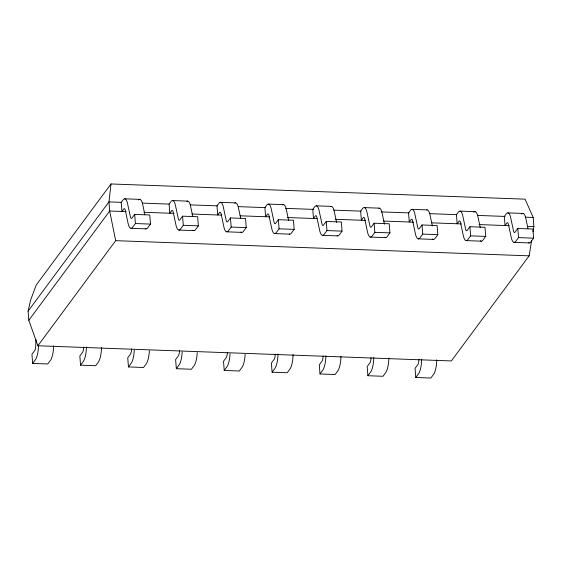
<?xml version="1.0" encoding="UTF-8"?>
<svg xmlns="http://www.w3.org/2000/svg" width="562" height="562" viewBox="0 0 562 562"><rect width="100%" height="100%" fill="white"/><g stroke="black" fill="none" stroke-linecap="round" stroke-linejoin="round"><path stroke-width="0.84" d="M35.905 339.434L35.75 346.108A5.177 1.454 -87.9 0 1 34.823 350.358L31.943 354.292L32.659 363.417L47.749 363.972L50.482 360.27A15.019 4.229 -87.9 0 0 53.636 345.756M83.668 347.105L83.64 347.864A5.177 1.454 -87.9 0 1 82.712 352.114L79.832 356.048L80.556 365.174L95.638 365.729L98.378 362.026A15.019 4.229 -87.9 0 0 101.525 347.513M131.557 348.869L131.529 349.62A5.177 1.454 -87.9 0 1 130.609 353.877L127.729 357.811L128.445 366.93L143.528 367.485L146.268 363.79A15.019 4.229 -87.9 0 0 149.359 350.807M179.447 350.625L179.418 351.383A5.177 1.454 -87.9 0 1 178.498 355.634L175.618 359.568L176.335 368.693L191.417 369.248L194.157 365.546A15.019 4.229 -87.9 0 0 197.248 352.571M227.336 352.381L227.308 353.14A5.177 1.454 -87.9 0 1 226.388 357.39L223.507 361.324L224.224 370.449L239.307 371.004L242.046 367.302A15.019 4.229 -87.9 0 0 245.137 354.327M275.232 354.137L275.204 354.896A5.177 1.454 -87.9 0 1 274.277 359.146L271.397 363.08L272.113 372.206L287.203 372.761L289.936 369.058A15.019 4.229 -87.9 0 0 293.09 354.545M323.122 355.901L323.094 356.652A5.177 1.454 -87.9 0 1 322.167 360.909L319.286 364.843L320.01 373.969L335.093 374.517L337.832 370.822A15.019 4.229 -87.9 0 0 340.979 356.308M371.011 357.657L370.983 358.416A5.177 1.454 -87.9 0 1 370.063 362.666L367.183 366.6L367.899 375.725L382.982 376.28L385.722 372.578A15.019 4.229 -87.9 0 0 388.869 358.064M418.901 359.413L418.873 360.172A5.177 1.454 -87.9 0 1 417.952 364.422L415.072 368.356L415.789 377.481L430.871 378.036L433.611 374.334A15.019 4.229 -87.9 0 0 436.758 359.821M111.002 183.964L108.951 201.891L109.674 211.017L115.667 240.662L37.886 345.763L28.817 320.27L28.1 311.144L30.58 300.213L36.2 285.046L111.002 183.964L525.063 199.166L533.183 217.459L533.9 226.584L533.057 231.748M37.886 345.763L451.363 360.944L529.144 255.843L531.659 240.353M28.1 311.144L108.951 201.891L121.209 202.341L123.45 199.377A15.069 4.243 -87.9 0 1 127.391 202.861L130.447 217.101A5.177 1.454 -87.9 0 0 131.796 218.281L134.683 214.417L149.766 214.972L150.483 224.097L147.75 227.8A15.019 4.229 -87.9 0 1 145.172 228.453M28.817 320.27L109.674 211.017L126.12 211.621M134.683 214.417L135.4 223.543L132.66 227.245A15.019 4.229 -87.9 0 1 128.052 223.212L125.347 210.434A5.227 1.468 -87.9 0 0 123.738 209.015L121.926 211.467L121.209 202.341M32.659 363.417L35.399 359.715A15.019 4.229 -87.9 0 0 38.553 345.201M182.573 216.173L183.289 225.299L180.557 229.001A15.019 4.229 -87.9 0 1 175.941 224.976L173.237 212.19A5.227 1.468 -87.9 0 0 171.628 210.771L169.815 213.223L169.099 204.097L171.34 201.133A15.069 4.243 -87.9 0 1 175.281 204.617L178.337 218.857A5.177 1.454 -87.9 0 0 179.685 220.037L182.573 216.173L197.655 216.728L198.372 225.854L195.639 229.556A15.019 4.229 -87.9 0 1 193.061 230.216M80.556 365.174L83.288 361.471A15.019 4.229 -87.9 0 0 86.443 346.958M230.462 217.937L227.575 221.793A5.177 1.454 -87.9 0 1 226.226 220.613L223.17 206.373A15.069 4.243 -87.9 0 0 219.236 202.889L216.988 205.854L217.705 214.979L219.524 212.527A5.227 1.468 -87.9 0 1 221.126 213.946L223.838 226.732A15.019 4.229 -87.9 0 0 228.446 230.757L231.186 227.062L230.462 217.937L245.545 218.485L246.268 227.61L243.529 231.312A15.019 4.229 -87.9 0 1 240.95 231.973M128.445 366.93L131.185 363.235A15.019 4.229 -87.9 0 0 134.276 350.252M278.352 219.693L275.471 223.55A5.177 1.454 -87.9 0 1 274.115 222.369L271.067 208.13A15.069 4.243 -87.9 0 0 267.126 204.652L264.878 207.61L265.601 216.735L267.414 214.284A5.227 1.468 -87.9 0 1 269.022 215.71L271.727 228.488A15.019 4.229 -87.9 0 0 276.335 232.52L279.075 228.818L278.352 219.693L293.441 220.248L294.158 229.373L291.418 233.068A15.019 4.229 -87.9 0 1 289.261 234.01M176.335 368.693L179.074 364.991A15.019 4.229 -87.9 0 0 182.165 352.016M326.248 221.449L323.361 225.313A5.177 1.454 -87.9 0 1 322.012 224.133L318.956 209.893A15.069 4.243 -87.9 0 0 315.015 206.409L312.774 209.373L313.491 218.499L315.303 216.047A5.227 1.468 -87.9 0 1 316.912 217.466L319.616 230.244A15.019 4.229 -87.9 0 0 324.225 234.277L326.965 230.575L326.248 221.449L341.331 222.004L342.047 231.13L339.308 234.832A15.019 4.229 -87.9 0 1 337.151 235.766M224.224 370.449L226.964 366.747A15.019 4.229 -87.9 0 0 230.055 353.772M374.137 223.205L371.25 227.069A5.177 1.454 -87.9 0 1 369.901 225.889L366.846 211.649A15.069 4.243 -87.9 0 0 362.904 208.165L360.663 211.129L361.38 220.255L363.192 217.803A5.227 1.468 -87.9 0 1 364.801 219.222L367.506 232.008A15.019 4.229 -87.9 0 0 372.114 236.033L374.854 232.331L374.137 223.205L389.22 223.76L389.937 232.886L387.197 236.588A15.019 4.229 -87.9 0 1 385.04 237.522M272.113 372.206L274.853 368.51A15.019 4.229 -87.9 0 0 278.007 353.99M422.027 224.969L419.14 228.825A5.177 1.454 -87.9 0 1 417.791 227.645L414.735 213.405A15.069 4.243 -87.9 0 0 410.794 209.921L408.553 212.886L409.269 222.011L411.082 219.559A5.227 1.468 -87.9 0 1 412.691 220.978L415.395 233.764A15.019 4.229 -87.9 0 0 420.004 237.789L422.743 234.094L422.027 224.969L437.11 225.524L437.826 234.642L435.093 238.344A15.019 4.229 -87.9 0 1 432.515 239.005M320.01 373.969L322.743 370.267A15.019 4.229 -87.9 0 0 325.897 355.753M469.916 226.725L467.029 230.582A5.177 1.454 -87.9 0 1 465.68 229.401L462.624 215.162A15.069 4.243 -87.9 0 0 458.683 211.684L456.442 214.642L457.159 223.767L458.978 221.316A5.227 1.468 -87.9 0 1 460.58 222.742L463.285 235.52A15.019 4.229 -87.9 0 0 467.9 239.553L470.633 235.85L469.916 226.725L484.999 227.28L485.723 236.405L482.983 240.1A15.019 4.229 -87.9 0 1 480.405 240.761M367.899 375.725L370.639 372.023A15.019 4.229 -87.9 0 0 373.786 357.509M517.806 228.481L514.925 232.345A5.177 1.454 -87.9 0 1 513.57 231.165L510.521 216.925A15.069 4.243 -87.9 0 0 506.58 213.441L504.332 216.405L505.055 225.531L506.868 223.079A5.227 1.468 -87.9 0 1 508.477 224.498L511.181 237.276A15.019 4.229 -87.9 0 0 515.79 241.309L518.529 237.607L517.806 228.481L532.895 229.036L533.612 238.162L530.872 241.864A15.019 4.229 -87.9 0 1 528.294 242.517M415.789 377.481L418.528 373.779A15.019 4.229 -87.9 0 0 421.676 359.266M124.764 198.808L139.847 199.362M172.653 200.571L187.736 201.119M220.55 202.327L235.633 202.882M268.439 204.083L283.522 204.638M316.329 205.84L331.411 206.395M364.218 207.603L379.301 208.151M412.108 209.359L427.19 209.914M459.997 211.115L475.087 211.67M507.893 212.872L522.976 213.427M142.334 203.114L169.099 204.097M190.307 204.877L217.438 205.868M238.436 206.64L265.559 207.638M285.686 208.376L313.687 209.401M333.814 210.146L360.944 211.136M381.071 211.881L409.073 212.907M429.199 213.644L456.323 214.642M477.461 215.415L505.09 216.433M525.379 217.178L533.183 217.459M143.914 212.274L174.009 213.377M191.902 214.031L221.899 215.134M240.03 215.801L269.788 216.89M287.28 217.536L317.031 218.625M335.409 219.299L365.567 220.409M383.537 221.07L413.463 222.166M431.665 222.833L461.353 223.922M479.042 224.575L509.242 225.685M527.83 226.367L533.9 226.584M135.4 223.543L150.483 224.097M183.289 225.299L198.372 225.854M231.186 227.062L246.268 227.61M279.075 228.818L294.158 229.373M326.965 230.575L342.047 231.13M374.854 232.331L389.937 232.886M422.743 234.094L437.826 234.642M470.633 235.85L485.723 236.405M518.529 237.607L533.612 238.162M130.932 228.305L146.015 228.86M178.821 230.062L193.904 230.617M226.711 231.825L241.793 232.373M274.6 233.581L289.69 234.136M322.497 235.338L337.579 235.892M370.386 237.094L385.469 237.649M418.276 238.857L433.358 239.405M466.165 240.613L481.248 241.168M514.054 242.37L529.144 242.925M115.667 240.662L529.144 255.843M527.985 228.622L525.603 217.48A15.069 4.243 -87.9 0 0 521.662 213.996M480.271 227.715L477.714 215.717A15.069 4.243 -87.9 0 0 473.773 212.239M432.382 225.952L429.818 213.96A15.069 4.243 -87.9 0 0 426.755 209.942M384.492 224.196L381.928 212.204A15.069 4.243 -87.9 0 0 378.865 208.186M336.603 222.44L334.039 210.448A15.069 4.243 -87.9 0 0 330.533 206.619M288.713 220.683L286.149 208.685A15.069 4.243 -87.9 0 0 282.644 204.856M240.641 218.07L238.26 206.928A15.069 4.243 -87.9 0 0 234.754 203.1M192.752 216.314L190.363 205.172A15.069 4.243 -87.9 0 0 186.865 201.344M144.856 214.558L142.474 203.416A15.069 4.243 -87.9 0 0 138.533 199.932"/></g></svg>
